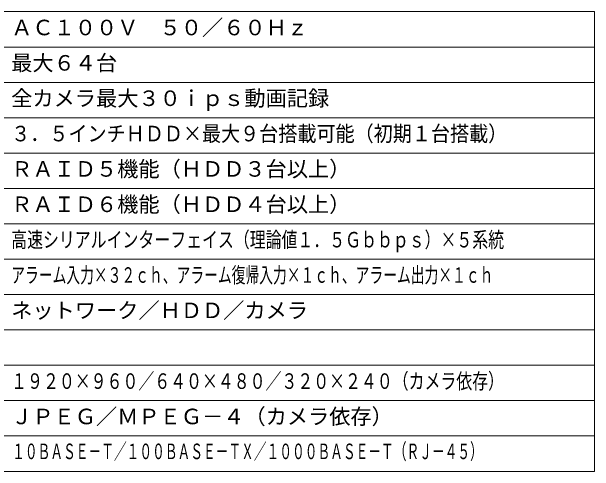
# Model space of a CAD drawing. Units: millimetres, scale not verified. Extents: x -62 to 63, y -57 to 57.
# Drawn here: x -19.9 to 62.5, y -56.5 to 8.5 of the extents above; entities that cross this region are included whole.
import ezdxf
from ezdxf.enums import TextEntityAlignment as Align

# ---------------------------------------------------------------- set-up
doc = ezdxf.new("R2010")
doc.units = ezdxf.units.MM
doc.header["$LTSCALE"] = 0.125
doc.layers.add('0-2_WAKU', color=1, linetype='Continuous', lineweight=18)
doc.layers.add('0-3_MOJI1', color=7, linetype='Continuous')
doc.styles.add('ＭＳ ゴシック', font='')
doc.styles.get('ＭＳ ゴシック').set_extended_font_data('MS Gothic')

msp = doc.modelspace()

# ---------------------------------------------------------------- linework, layer by layer
at = {"layer": '0-2_WAKU', "color": 4}
for p, q in [((62.5331, 8.4998), (-62.4669, 8.4998)), ((62.5331, -56.5002), (62.5331, 8.4998)), ((-62.4669, -56.5002), (62.5331, -56.5002))]:
    msp.add_line(p, q, dxfattribs=at)
at = {"layer": '0-2_WAKU'}
for p, q in [((-62.4669, 3.4998), (62.5331, 3.4998)), ((-62.4669, -1.5002), (62.5331, -1.5002)), ((-62.4669, -6.5002), (62.5331, -6.5002)), ((-62.4669, -11.5002), (62.5331, -11.5002)), ((-62.4669, -16.5002), (62.5331, -16.5002)), ((-62.4669, -21.5002), (62.5331, -21.5002)), ((-62.4669, -26.5002), (62.5331, -26.5002)), ((-62.4669, -31.5002), (62.5331, -31.5002)), ((-62.4669, -36.5002), (62.5331, -36.5002)), ((-62.4669, -41.5002), (62.5331, -41.5002)), ((-62.4669, -46.5002), (62.5331, -46.5002)), ((-62.4669, -51.5002), (62.5331, -51.5002))]:
    msp.add_line(p, q, dxfattribs=at)

# ---------------------------------------------------------------- texts
at = {"layer": '0-3_MOJI1', "style": 'ＭＳ ゴシック'}
for s, p in [('ＡＣ１００Ｖ\u3000５０／６０Ｈｚ', (-19.9669, 4.4998)), ('最大６４台', (-19.9669, -0.5002)), ('全カメラ最大３０ｉｐｓ動画記録', (-19.9669, -5.5002)), ('ＲＡＩＤ５機能（ＨＤＤ３台以上）', (-19.9669, -15.5002)), ('ＲＡＩＤ６機能（ＨＤＤ４台以上）', (-19.9669, -20.5002)), ('ネットワーク／ＨＤＤ／カメラ', (-19.9669, -35.5002)), ('ＪＰＥＧ／ＭＰＥＧ－４（カメラ依存）', (-19.9669, -50.5002))]:
    msp.add_text(s, height=2.199, dxfattribs=at).set_placement(p, align=Align.BOTTOM_LEFT)
for s, width, p in [('３．５インチＨＤＤ×最大９台搭載可能（初期１台搭載）', 0.9, (-19.9669, -10.5002)), ('高速シリアルインターフェイス（理論値１．５Ｇｂｂｐｓ）×５系統', 0.75, (-19.9669, -25.5002)), ('アラーム入力×３２ｃｈ、アラーム復帰入力×１ｃｈ、アラーム出力×１ｃｈ', 0.65, (-19.9669, -30.5002)), ('１９２０×９６０／６４０×４８０／３２０×２４０（カメラ依存）', 0.75, (-19.9669, -45.5002)), ('１０ＢＡＳＥ－Ｔ／１００ＢＡＳＥ－ＴＸ／１０００ＢＡＳＥ－Ｔ（ＲＪ－４５）', 0.6, (-19.8307, -55.4371))]:
    msp.add_text(s, height=2.199, dxfattribs=dict(at, width=width)).set_placement(p, align=Align.BOTTOM_LEFT)

doc.saveas('drawing.dxf')
